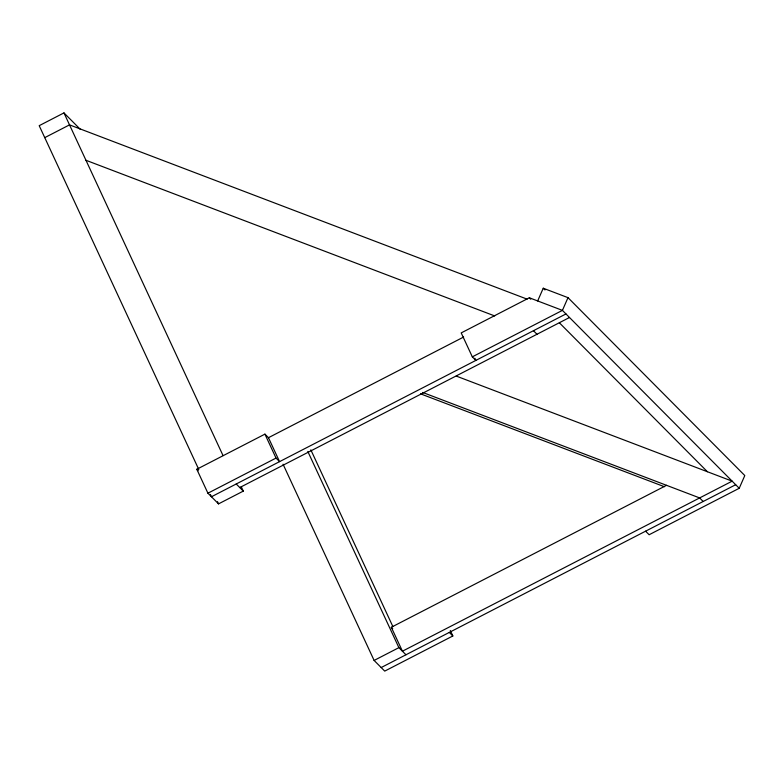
<?xml version="1.0" encoding="UTF-8"?>
<svg xmlns="http://www.w3.org/2000/svg" width="784" height="784" viewBox="0 0 784 784"><rect width="100%" height="100%" fill="white"/><g stroke="black" fill="none" stroke-linecap="round" stroke-linejoin="round"><path stroke-width="1.18" d="M537.667 300.948L543.243 288.228L567.998 297.655L744.8 475.555L739.224 488.275L649.132 534.737L645.595 531.18M567.998 297.655L562.422 310.376L472.321 356.847L461.208 332.906L529.327 297.773L562.422 310.376L739.224 488.275M80.34 129.37L63.965 112.896L39.2 125.675L198.793 469.498M44.757 137.641L69.521 124.872L527.142 299.155M241.237 486.678L243.295 491.107L218.53 503.877L207.917 493.205L196.804 469.263L264.923 434.14L268.451 437.697L279.565 461.639L276.037 458.081L264.923 434.14M268.451 437.697L463.658 337.022M207.917 493.205L276.037 458.081M565.96 313.943L211.455 496.762L210.445 494.586M239.757 487.55L569.488 317.5M456.249 376.075L732.158 481.16L402.427 651.21L391.304 627.269L666.547 485.316M283.053 464.236L374.115 660.432L398.889 647.653L405.955 654.767M381.191 667.547L735.686 484.718M450.31 630.532L452.838 635.971L384.728 671.104L374.115 660.432M85.956 160.279L494.704 315.942M422.723 392.461L699.642 497.928L703.179 501.486M420.538 393.833L664.362 486.697M543.243 288.228L544.968 289.962M559.374 322.792L707.403 471.733M529.327 297.773L530.739 299.194M533.443 330.701L536.981 334.258M472.321 356.847L475.859 360.405L474.849 358.229M449.301 632.414L452.838 635.971M391.304 627.269L392.725 628.69M236.229 483.993L243.295 491.107M196.804 469.263L198.225 470.694M310.836 449.849L392.784 626.387M307.818 451.466L398.889 647.653M63.965 112.896L223.048 455.612M217.501 501.662L218.53 503.877"/></g></svg>
